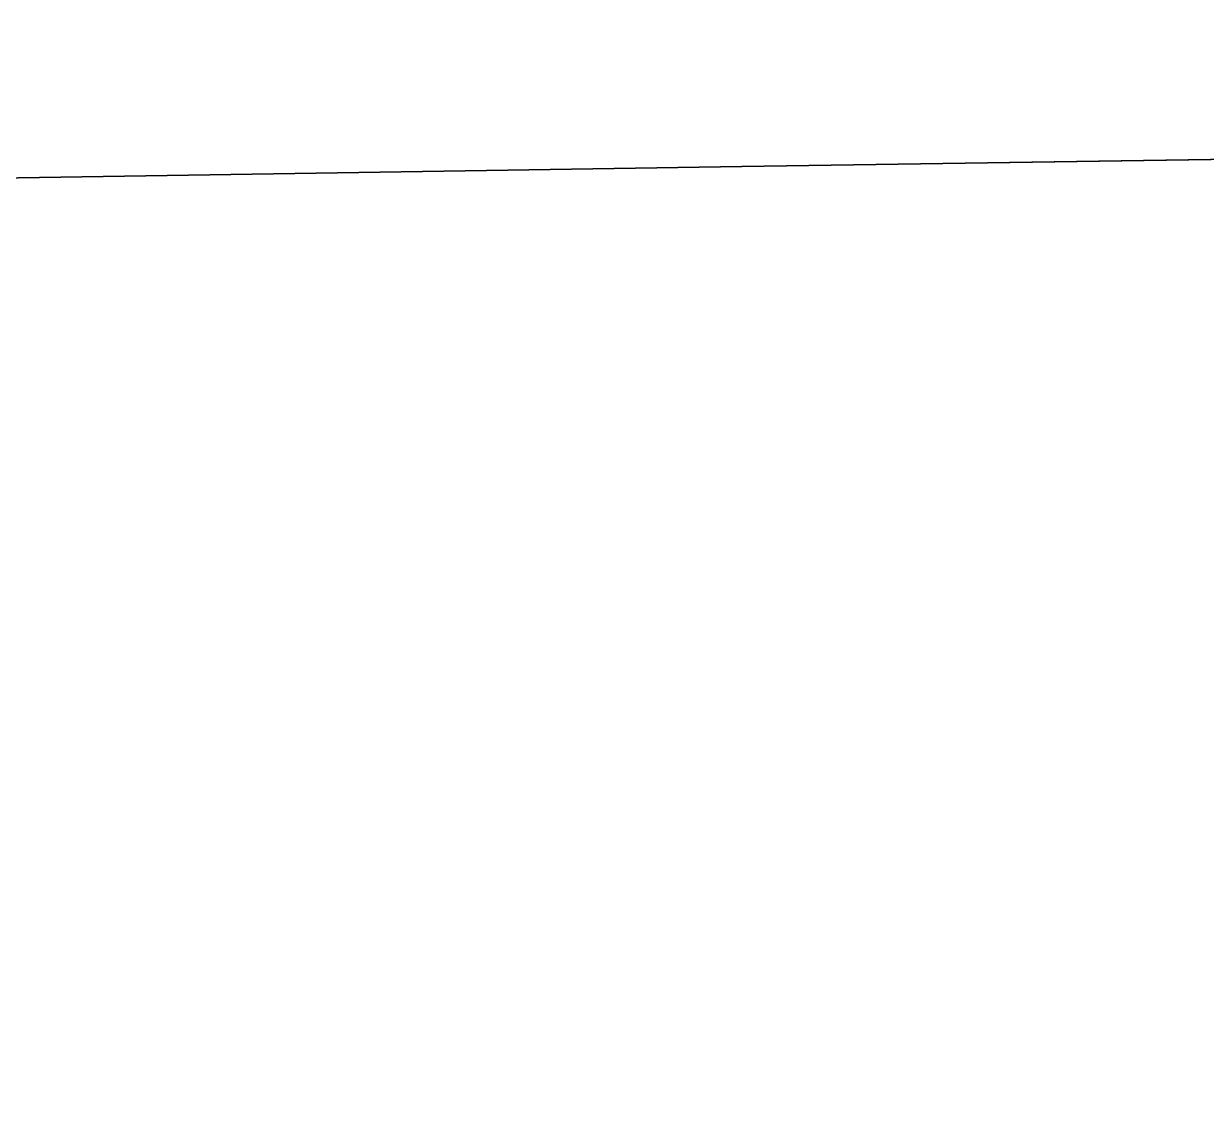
# Model space of a CAD drawing. Header units: millimetres. Extents: x 0 to 3661, y -1188 to 730.
# Drawn here: x 1890.799401 to 1890.802381, y 301.218734 to 301.221465 of the extents above; entities that cross this region are included whole.
import ezdxf

# ---------------------------------------------------------------- set-up
doc = ezdxf.new("R2010")
doc.units = ezdxf.units.MM
doc.layers.add('Blocks', color=7, linetype='Continuous')
doc.layers.add('Blocks$Inner', color=7, linetype='Continuous', lineweight=25, true_color=0x007f00)
doc.layers.add('Blocks$Outline', color=7, linetype='Continuous', lineweight=35, true_color=0xff3f3f)

# ---------------------------------------------------------------- blocks, each defined once
blk = doc.blocks.new('AA10 Dining Table Front')
at = {"layer": 'Blocks$Inner'}
blk.add_open_spline([(1924.301361440113, 335.3247214520525), (1924.301470429302, 335.0029001464281), (1924.294911737132, 334.2876330662984), (1924.19884788843, 332.0663956361241), (1923.686496165363, 328.0258218005329), (1922.019240512353, 322.411946079912), (1919.47201046125, 317.5049460318405), (1917.160487389701, 314.3128849104833), (1915.666284969586, 312.5592180699023), (1914.70151612394, 311.5316679247335), (1913.929223875326, 310.763009510003), (1913.114173230235, 309.9974159314588), (1911.673313417341, 308.7353379872948), (1908.585096799288, 306.4036138369847), (1903.681579238022, 303.7196011529304), (1897.331526807029, 301.7343199282186), (1892.942867082384, 301.2524816274235), (1890.801210389749, 301.2211055482912)], degree=3, knots=[531.8462679339896, 531.8462679339896, 531.8462679339896, 531.8462679339896, 532.8117320386596, 533.9919551547647, 538.5153230945511, 545.003136610678, 551.4810407094074, 555.0263387442742, 556.8098990852436, 558.3902883952327, 559.2538723847267, 560.0783625813763, 561.7448244123486, 564.9983779610343, 571.6741886283132, 578.4338829896146, 584.8596688464022, 584.8596688464022, 584.8596688464022, 584.8596688464022], dxfattribs=at)
blk.add_open_spline([(1890.801210389749, 301.2211055482912), (1890.475492175116, 301.2167149939487), (1890.301237213964, 301.0432200286014), (1890.301236623651, 300.7185216409271)], degree=3, dxfattribs=at)
at = {"layer": 'Blocks$Outline'}
blk.add_open_spline([(1890.801210389749, 301.2211055482912), (1892.942867082384, 301.2524816274235), (1897.331526807029, 301.7343199282186), (1903.681579238022, 303.7196011529304), (1908.585096799288, 306.4036138369847), (1911.673313417341, 308.7353379872948), (1913.114173230235, 309.9974159314588), (1913.929223875326, 310.763009510003), (1914.70151612394, 311.5316679247335), (1915.666284969586, 312.5592180699023), (1917.160487389701, 314.3128849104833), (1919.47201046125, 317.5049460318405), (1922.019240512353, 322.411946079912), (1923.686496165363, 328.0258218005329), (1924.19884788843, 332.0663956361241), (1924.294911737132, 334.2876330662984), (1924.301470429302, 335.0029001464281), (1924.301361440113, 335.3247214522562)], degree=3, knots=[-408.1008742093229, -408.1008742093229, -408.1008742093229, -408.1008742093229, -401.6750883525354, -394.9153939912339, -388.2395833239549, -384.9860297752693, -383.3195679442969, -382.4950777476475, -381.6314937581534, -380.0511044481643, -378.2675441071949, -374.7222460723281, -368.2443419735988, -361.7565284574719, -357.2331605176854, -356.0529374015803, -355.0874732969103, -355.0874732969103, -355.0874732969103, -355.0874732969103], dxfattribs=at)
blk.add_open_spline([(1890.301263418223, 300.748476338078), (1890.312259919301, 301.0538831512531), (1890.485656180666, 301.2168520007835), (1890.801210389749, 301.2211055482912)], degree=3, dxfattribs=at)

msp = doc.modelspace()

# ---------------------------------------------------------------- block references
at = {"layer": 'Blocks'}
msp.add_blockref('AA10 Dining Table Front', (0, 0), dxfattribs=at)

doc.saveas('drawing.dxf')
